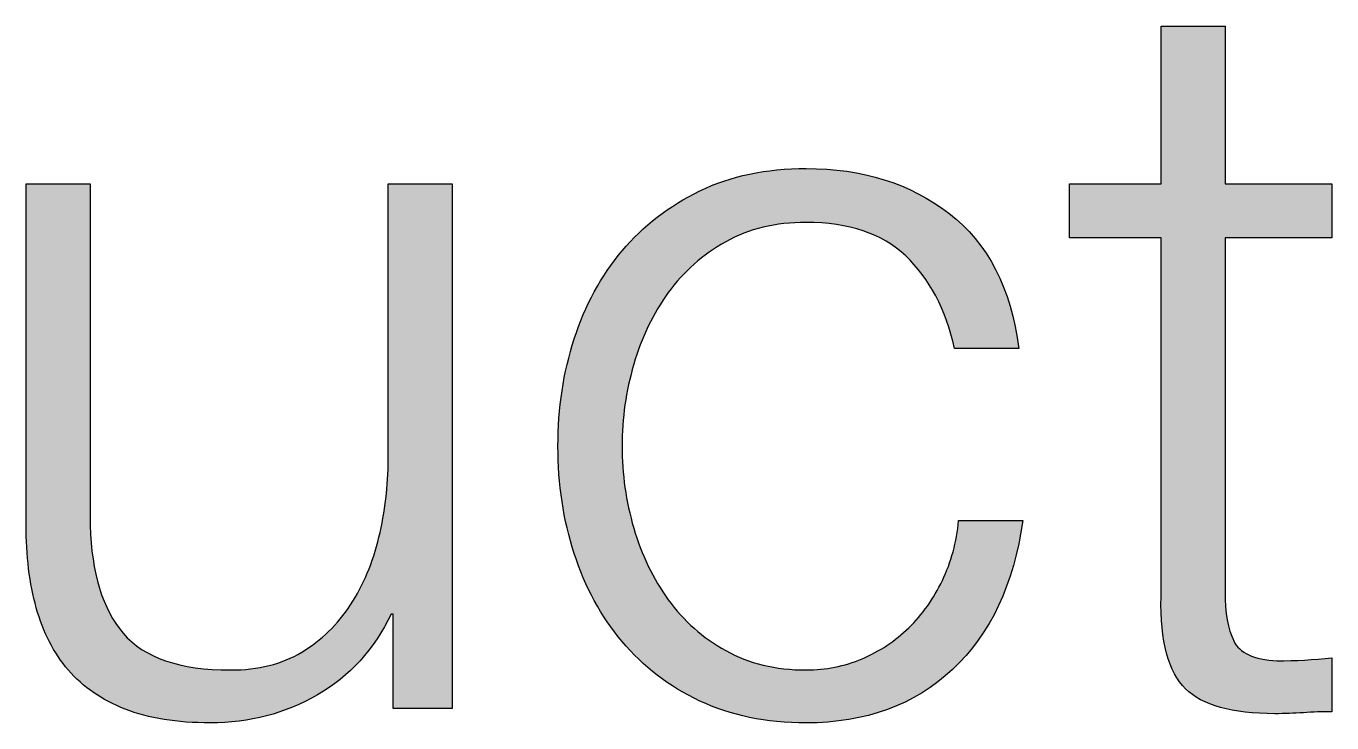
# Paper-space layout 'A4mask' of a CAD drawing. Extents: x 62 to 256, y -11 to 268.
# Drawn here: x 203.94 to 209.14, y 242.53 to 245.3 of the extents above; entities that cross this region are included whole.
import ezdxf
from ezdxf.enums import TextEntityAlignment as Align

# ---------------------------------------------------------------- set-up
doc = ezdxf.new("R2010")
doc.units = 0
doc.layers.get('0').update_dxf_attribs({"linetype": 'CONTINUOUS'})
doc.layers.get('Defpoints').update_dxf_attribs({"linetype": 'CONTINUOUS'})
doc.layers.add('JPP_Mask', color=7, linetype='CONTINUOUS')
doc.styles.add('JPP', font='arial.ttf')

# ---------------------------------------------------------------- blocks, each defined once
blk = doc.blocks.new('A4mask')
at = {"true_color": 0x004a91}
h = blk.add_hatch(color=154, dxfattribs=at)
edge = h.paths.add_edge_path()
edge.add_spline(control_points=[(140.9854, 250.3178), (140.9854, 250.3715), (140.9854, 250.4252), (140.9854, 250.4252), (140.9854, 250.4252), (140.9588, 250.4252), (140.9188, 250.4252)], knot_values=[18.749925, 18.749925, 18.749925, 18.749925, 19.249925, 19.249925, 19.249925, 19.5, 19.5, 19.5, 19.5], degree=3, periodic=0)
edge.add_spline(control_points=[(140.9188, 250.4252), (140.8789, 250.4252), (140.8257, 250.4252), (140.7724, 250.4252)], knot_values=[18.49993, 18.49993, 18.49993, 18.49993, 18.749925, 18.749925, 18.749925, 18.749925], degree=3, periodic=0)
edge.add_spline(control_points=[(140.7724, 250.4252), (140.7458, 250.4252), (140.7192, 250.4252), (140.6942, 250.4252)], knot_values=[18.374932, 18.374932, 18.374932, 18.374932, 18.49993, 18.49993, 18.49993, 18.49993], degree=3, periodic=0)
edge.add_spline(control_points=[(140.6942, 250.4252), (140.6693, 250.4252), (140.646, 250.4252), (140.626, 250.4252)], knot_values=[18.249935, 18.249935, 18.249935, 18.249935, 18.374932, 18.374932, 18.374932, 18.374932], degree=3, periodic=0)
edge.add_spline(control_points=[(140.626, 250.4252), (140.6161, 250.4252), (140.6069, 250.4252), (140.5988, 250.4252)], knot_values=[18.187436, 18.187436, 18.187436, 18.187436, 18.249935, 18.249935, 18.249935, 18.249935], degree=3, periodic=0)
edge.add_spline(control_points=[(140.5988, 250.4252), (140.5907, 250.4252), (140.5836, 250.4252), (140.5778, 250.4252)], knot_values=[18.124938, 18.124938, 18.124938, 18.124938, 18.187436, 18.187436, 18.187436, 18.187436], degree=3, periodic=0)
edge.add_spline(control_points=[(140.5778, 250.4252), (140.5749, 250.4252), (140.5723, 250.4252), (140.57, 250.4252)], knot_values=[18.093688, 18.093688, 18.093688, 18.093688, 18.124938, 18.124938, 18.124938, 18.124938], degree=3, periodic=0)
edge.add_spline(control_points=[(140.57, 250.4252), (140.5678, 250.4252), (140.5659, 250.4252), (140.5643, 250.4252)], knot_values=[18.062439, 18.062439, 18.062439, 18.062439, 18.093688, 18.093688, 18.093688, 18.093688], degree=3, periodic=0)
edge.add_spline(control_points=[(140.5643, 250.4252), (140.5635, 250.4252), (140.5628, 250.4252), (140.5622, 250.4252)], knot_values=[18.046814, 18.046814, 18.046814, 18.046814, 18.062439, 18.062439, 18.062439, 18.062439], degree=3, periodic=0)
edge.add_spline(control_points=[(140.5622, 250.4252), (140.5616, 250.4252), (140.5611, 250.4252), (140.5607, 250.4252)], knot_values=[18.031189, 18.031189, 18.031189, 18.031189, 18.046814, 18.046814, 18.046814, 18.046814], degree=3, periodic=0)
edge.add_spline(control_points=[(140.5607, 250.4252), (140.5605, 250.4252), (140.5604, 250.4252), (140.5602, 250.4252)], knot_values=[18.023377, 18.023377, 18.023377, 18.023377, 18.031189, 18.031189, 18.031189, 18.031189], degree=3, periodic=0)
edge.add_spline(control_points=[(140.5602, 250.4252), (140.5601, 250.4252), (140.5599, 250.4252), (140.5598, 250.4252)], knot_values=[18.015565, 18.015565, 18.015565, 18.015565, 18.023377, 18.023377, 18.023377, 18.023377], degree=3, periodic=0)
edge.add_spline(control_points=[(140.5598, 250.4252), (140.5598, 250.4252), (140.5597, 250.4252), (140.5597, 250.4252)], knot_values=[18.011659, 18.011659, 18.011659, 18.011659, 18.015565, 18.015565, 18.015565, 18.015565], degree=3, periodic=0)
edge.add_spline(control_points=[(140.5597, 250.4252), (140.5597, 250.4252), (140.5596, 250.4252), (140.5596, 250.4252)], knot_values=[18.007752, 18.007752, 18.007752, 18.007752, 18.011659, 18.011659, 18.011659, 18.011659], degree=3, periodic=0)
edge.add_spline(control_points=[(140.5596, 250.4252), (140.5596, 250.4252), (140.5596, 250.4252), (140.5596, 250.4252)], knot_values=[18.005799, 18.005799, 18.005799, 18.005799, 18.007752, 18.007752, 18.007752, 18.007752], degree=3, periodic=0)
edge.add_spline(control_points=[(140.5596, 250.4252), (140.5596, 250.4252), (140.5596, 250.4252), (140.5595, 250.4252)], knot_values=[18.003846, 18.003846, 18.003846, 18.003846, 18.005799, 18.005799, 18.005799, 18.005799], degree=3, periodic=0)
edge.add_spline(control_points=[(140.5595, 250.4252), (140.5595, 250.4252), (140.5595, 250.4252), (140.5595, 250.4252)], knot_values=[18.00287, 18.00287, 18.00287, 18.00287, 18.003846, 18.003846, 18.003846, 18.003846], degree=3, periodic=0)
edge.add_spline(control_points=[(140.5595, 250.4252), (140.5595, 250.4252), (140.5595, 250.4252), (140.5595, 250.4252)], knot_values=[18.001893, 18.001893, 18.001893, 18.001893, 18.00287, 18.00287, 18.00287, 18.00287], degree=3, periodic=0)
edge.add_spline(control_points=[(140.5595, 250.4252), (140.5595, 250.4252), (140.5595, 250.4252), (140.5595, 250.4252)], knot_values=[18.001405, 18.001405, 18.001405, 18.001405, 18.001893, 18.001893, 18.001893, 18.001893], degree=3, periodic=0)
edge.add_spline(control_points=[(140.5595, 250.4252), (140.5595, 250.4252), (140.5595, 250.4252), (140.5595, 250.4252)], knot_values=[18.000917, 18.000917, 18.000917, 18.000917, 18.001405, 18.001405, 18.001405, 18.001405], degree=3, periodic=0)
edge.add_spline(control_points=[(140.5595, 250.4252), (140.5595, 250.4252), (140.5595, 250.4252), (140.5595, 250.4252), (140.5595, 250.4252), (140.5595, 250.4252), (140.5595, 250.4252)], knot_values=[17.99994, 17.99994, 17.99994, 17.99994, 18.000856, 18.000856, 18.000856, 18.000917, 18.000917, 18.000917, 18.000917], degree=3, periodic=0)
edge.add_spline(control_points=[(140.5595, 250.4252), (140.5595, 250.4252), (140.5595, 250.4645), (140.5595, 250.5235)], knot_values=[17.749945, 17.749945, 17.749945, 17.749945, 17.99994, 17.99994, 17.99994, 17.99994], degree=3, periodic=0)
edge.add_spline(control_points=[(140.5595, 250.5235), (140.5595, 250.5824), (140.5595, 250.661), (140.5595, 250.7396)], knot_values=[17.49995, 17.49995, 17.49995, 17.49995, 17.749945, 17.749945, 17.749945, 17.749945], degree=3, periodic=0)
edge.add_spline(control_points=[(140.5595, 250.7396), (140.5595, 250.7789), (140.5595, 250.8182), (140.5595, 250.855)], knot_values=[17.374952, 17.374952, 17.374952, 17.374952, 17.49995, 17.49995, 17.49995, 17.49995], degree=3, periodic=0)
edge.add_spline(control_points=[(140.5595, 250.855), (140.5595, 250.8918), (140.5595, 250.9262), (140.5595, 250.9557)], knot_values=[17.249955, 17.249955, 17.249955, 17.249955, 17.374952, 17.374952, 17.374952, 17.374952], degree=3, periodic=0)
edge.add_spline(control_points=[(140.5595, 250.9557), (140.5595, 250.9704), (140.5595, 250.9839), (140.5595, 250.9959)], knot_values=[17.187456, 17.187456, 17.187456, 17.187456, 17.249955, 17.249955, 17.249955, 17.249955], degree=3, periodic=0)
edge.add_spline(control_points=[(140.5595, 250.9959), (140.5595, 251.0079), (140.5595, 251.0183), (140.5595, 251.0269)], knot_values=[17.124958, 17.124958, 17.124958, 17.124958, 17.187456, 17.187456, 17.187456, 17.187456], degree=3, periodic=0)
edge.add_spline(control_points=[(140.5595, 251.0269), (140.5595, 251.0312), (140.5595, 251.035), (140.5595, 251.0384)], knot_values=[17.093708, 17.093708, 17.093708, 17.093708, 17.124958, 17.124958, 17.124958, 17.124958], degree=3, periodic=0)
edge.add_spline(control_points=[(140.5595, 251.0384), (140.5595, 251.0417), (140.5595, 251.0445), (140.5595, 251.0468)], knot_values=[17.062459, 17.062459, 17.062459, 17.062459, 17.093708, 17.093708, 17.093708, 17.093708], degree=3, periodic=0)
edge.add_spline(control_points=[(140.5595, 251.0539), (140.5595, 251.0539), (140.5595, 251.0539), (140.5595, 251.0539), (140.5595, 251.0539), (140.5595, 251.0539), (140.5595, 251.0539)], knot_values=[16.999959, 16.999959, 16.999959, 16.999959, 17, 17, 17, 17.000692, 17.000692, 17.000692, 17.000692], degree=3, periodic=0)
edge.add_spline(control_points=[(140.5595, 251.0539), (140.5595, 251.0539), (140.5435, 251.0539), (140.5196, 251.0539)], knot_values=[16.749965, 16.749965, 16.749965, 16.749965, 16.999959, 16.999959, 16.999959, 16.999959], degree=3, periodic=0)
edge.add_spline(control_points=[(140.5196, 251.0539), (140.4956, 251.0539), (140.4637, 251.0539), (140.4318, 251.0539)], knot_values=[16.49997, 16.49997, 16.49997, 16.49997, 16.749965, 16.749965, 16.749965, 16.749965], degree=3, periodic=0)
edge.add_spline(control_points=[(140.4318, 251.0539), (140.4158, 251.0539), (140.3998, 251.0539), (140.3849, 251.0539)], knot_values=[16.374972, 16.374972, 16.374972, 16.374972, 16.49997, 16.49997, 16.49997, 16.49997], degree=3, periodic=0)
edge.add_spline(control_points=[(140.3849, 251.0539), (140.3699, 251.0539), (140.3559, 251.0539), (140.3439, 251.0539)], knot_values=[16.249975, 16.249975, 16.249975, 16.249975, 16.374972, 16.374972, 16.374972, 16.374972], degree=3, periodic=0)
edge.add_spline(control_points=[(140.3439, 251.0539), (140.338, 251.0539), (140.3325, 251.0539), (140.3276, 251.0539)], knot_values=[16.187476, 16.187476, 16.187476, 16.187476, 16.249975, 16.249975, 16.249975, 16.249975], degree=3, periodic=0)
edge.add_spline(control_points=[(140.3276, 251.0539), (140.3227, 251.0539), (140.3185, 251.0539), (140.315, 251.0539)], knot_values=[16.124977, 16.124977, 16.124977, 16.124977, 16.187476, 16.187476, 16.187476, 16.187476], degree=3, periodic=0)
edge.add_spline(control_points=[(140.3103, 251.0539), (140.309, 251.0539), (140.3078, 251.0539), (140.3069, 251.0539)], knot_values=[16.062479, 16.062479, 16.062479, 16.062479, 16.093728, 16.093728, 16.093728, 16.093728], degree=3, periodic=0)
edge.add_spline(control_points=[(140.304, 251.0539), (140.304, 251.0539), (140.304, 251.0539), (140.304, 251.0539), (140.304, 251.0539), (140.304, 251.0539), (140.304, 251.0539)], knot_values=[15.99998, 15.99998, 15.99998, 15.99998, 16.001424, 16.001424, 16.001424, 16.001445, 16.001445, 16.001445, 16.001445], degree=3, periodic=0)
edge.add_spline(control_points=[(140.304, 251.0539), (140.304, 251.0539), (140.304, 250.8967), (140.304, 250.7395)], knot_values=[15.49999, 15.49999, 15.49999, 15.49999, 15.99998, 15.99998, 15.99998, 15.99998], degree=3, periodic=0)
edge.add_spline(control_points=[(140.304, 250.7395), (140.304, 250.5824), (140.304, 250.4252), (140.304, 250.4252), (140.304, 250.4252), (140.304, 250.4252), (140.304, 250.4252)], knot_values=[14.999268, 14.999268, 14.999268, 14.999268, 15.499258, 15.499258, 15.499258, 15.49999, 15.49999, 15.49999, 15.49999], degree=3, periodic=0)
edge.add_spline(control_points=[(140.2999, 250.4252), (140.2986, 250.4252), (140.297, 250.4252), (140.295, 250.4252)], knot_values=[14.906252, 14.906252, 14.906252, 14.906252, 14.937501, 14.937501, 14.937501, 14.937501], degree=3, periodic=0)
edge.add_spline(control_points=[(140.295, 250.4252), (140.2931, 250.4252), (140.2908, 250.4252), (140.2884, 250.4252)], knot_values=[14.875002, 14.875002, 14.875002, 14.875002, 14.906252, 14.906252, 14.906252, 14.906252], degree=3, periodic=0)
edge.add_spline(control_points=[(140.2884, 250.4252), (140.2834, 250.4252), (140.2773, 250.4252), (140.2703, 250.4252)], knot_values=[14.812504, 14.812504, 14.812504, 14.812504, 14.875002, 14.875002, 14.875002, 14.875002], degree=3, periodic=0)
edge.add_spline(control_points=[(140.2703, 250.4252), (140.2634, 250.4252), (140.2556, 250.4252), (140.247, 250.4252)], knot_values=[14.750005, 14.750005, 14.750005, 14.750005, 14.812504, 14.812504, 14.812504, 14.812504], degree=3, periodic=0)
edge.add_spline(control_points=[(140.247, 250.4252), (140.2299, 250.4252), (140.2099, 250.4252), (140.1885, 250.4252)], knot_values=[14.625008, 14.625008, 14.625008, 14.625008, 14.750005, 14.750005, 14.750005, 14.750005], degree=3, periodic=0)
edge.add_spline(control_points=[(140.1885, 250.4252), (140.1672, 250.4252), (140.1443, 250.4252), (140.1215, 250.4252)], knot_values=[14.50001, 14.50001, 14.50001, 14.50001, 14.625008, 14.625008, 14.625008, 14.625008], degree=3, periodic=0)
edge.add_spline(control_points=[(140.1215, 250.4252), (140.0759, 250.4252), (140.0303, 250.4252), (139.996, 250.4252)], knot_values=[14.250015, 14.250015, 14.250015, 14.250015, 14.50001, 14.50001, 14.50001, 14.50001], degree=3, periodic=0)
edge.add_spline(control_points=[(139.996, 250.4252), (139.9618, 250.4252), (139.939, 250.4252), (139.939, 250.4252), (139.939, 250.4252), (139.939, 250.4252), (139.939, 250.4252)], knot_values=[13.999043, 13.999043, 13.999043, 13.999043, 14.249058, 14.249058, 14.249058, 14.250015, 14.250015, 14.250015, 14.250015], degree=3, periodic=0)
edge.add_spline(control_points=[(139.939, 250.4228), (139.939, 250.422), (139.939, 250.4211), (139.939, 250.4199)], knot_values=[13.906272, 13.906272, 13.906272, 13.906272, 13.937521, 13.937521, 13.937521, 13.937521], degree=3, periodic=0)
edge.add_spline(control_points=[(139.939, 250.416), (139.939, 250.4131), (139.939, 250.4095), (139.939, 250.4054)], knot_values=[13.812524, 13.812524, 13.812524, 13.812524, 13.875023, 13.875023, 13.875023, 13.875023], degree=3, periodic=0)
edge.add_spline(control_points=[(139.939, 250.4054), (139.939, 250.4013), (139.939, 250.3967), (139.939, 250.3917)], knot_values=[13.750025, 13.750025, 13.750025, 13.750025, 13.812524, 13.812524, 13.812524, 13.812524], degree=3, periodic=0)
edge.add_spline(control_points=[(139.939, 250.3917), (139.939, 250.3816), (139.939, 250.3698), (139.939, 250.3572)], knot_values=[13.625027, 13.625027, 13.625027, 13.625027, 13.750025, 13.750025, 13.750025, 13.750025], degree=3, periodic=0)
edge.add_spline(control_points=[(139.939, 250.3572), (139.939, 250.3447), (139.939, 250.3312), (139.939, 250.3178)], knot_values=[13.50003, 13.50003, 13.50003, 13.50003, 13.625027, 13.625027, 13.625027, 13.625027], degree=3, periodic=0)
edge.add_spline(control_points=[(139.939, 250.3178), (139.939, 250.2909), (139.939, 250.2641), (139.939, 250.2439)], knot_values=[13.250035, 13.250035, 13.250035, 13.250035, 13.50003, 13.50003, 13.50003, 13.50003], degree=3, periodic=0)
edge.add_spline(control_points=[(139.939, 250.2439), (139.939, 250.2238), (139.939, 250.2103), (139.939, 250.2103), (139.939, 250.2103), (139.939, 250.2103), (139.939, 250.2103)], knot_values=[12.999308, 12.999308, 12.999308, 12.999308, 13.249343, 13.249343, 13.249343, 13.250035, 13.250035, 13.250035, 13.250035], degree=3, periodic=0)
edge.add_spline(control_points=[(139.9431, 250.2103), (139.9444, 250.2103), (139.9461, 250.2103), (139.948, 250.2103)], knot_values=[12.906292, 12.906292, 12.906292, 12.906292, 12.937541, 12.937541, 12.937541, 12.937541], degree=3, periodic=0)
edge.add_spline(control_points=[(139.948, 250.2103), (139.95, 250.2103), (139.9522, 250.2103), (139.9547, 250.2103)], knot_values=[12.875042, 12.875042, 12.875042, 12.875042, 12.906292, 12.906292, 12.906292, 12.906292], degree=3, periodic=0)
edge.add_spline(control_points=[(139.9547, 250.2103), (139.9597, 250.2103), (139.9657, 250.2103), (139.9727, 250.2103)], knot_values=[12.812544, 12.812544, 12.812544, 12.812544, 12.875042, 12.875042, 12.875042, 12.875042], degree=3, periodic=0)
edge.add_spline(control_points=[(139.9727, 250.2103), (139.9796, 250.2103), (139.9875, 250.2103), (139.996, 250.2103)], knot_values=[12.750045, 12.750045, 12.750045, 12.750045, 12.812544, 12.812544, 12.812544, 12.812544], degree=3, periodic=0)
edge.add_spline(control_points=[(139.996, 250.2103), (140.0131, 250.2103), (140.0331, 250.2103), (140.0545, 250.2103)], knot_values=[12.625048, 12.625048, 12.625048, 12.625048, 12.750045, 12.750045, 12.750045, 12.750045], degree=3, periodic=0)
edge.add_spline(control_points=[(140.0545, 250.2103), (140.0759, 250.2103), (140.0987, 250.2103), (140.1215, 250.2103)], knot_values=[12.50005, 12.50005, 12.50005, 12.50005, 12.625048, 12.625048, 12.625048, 12.625048], degree=3, periodic=0)
edge.add_spline(control_points=[(140.1215, 250.2103), (140.1671, 250.2103), (140.2128, 250.2103), (140.247, 250.2103)], knot_values=[12.250055, 12.250055, 12.250055, 12.250055, 12.50005, 12.50005, 12.50005, 12.50005], degree=3, periodic=0)
edge.add_spline(control_points=[(140.247, 250.2103), (140.2812, 250.2103), (140.304, 250.2103), (140.304, 250.2103), (140.304, 250.2103), (140.304, 250.2103), (140.304, 250.2103)], knot_values=[11.999694, 11.999694, 11.999694, 11.999694, 12.249749, 12.249749, 12.249749, 12.250055, 12.250055, 12.250055, 12.250055], degree=3, periodic=0)
edge.add_spline(control_points=[(140.304, 250.2062), (140.304, 250.2049), (140.304, 250.2032), (140.304, 250.2012)], knot_values=[11.953186, 11.953186, 11.953186, 11.953186, 11.968811, 11.968811, 11.968811, 11.968811], degree=3, periodic=0)
edge.add_spline(control_points=[(140.304, 250.2012), (140.304, 250.1992), (140.304, 250.1969), (140.304, 250.1943)], knot_values=[11.937561, 11.937561, 11.937561, 11.937561, 11.953186, 11.953186, 11.953186, 11.953186], degree=3, periodic=0)
edge.add_spline(control_points=[(140.304, 250.1943), (140.304, 250.189), (140.304, 250.1826), (140.304, 250.175)], knot_values=[11.906312, 11.906312, 11.906312, 11.906312, 11.937561, 11.937561, 11.937561, 11.937561], degree=3, periodic=0)
edge.add_spline(control_points=[(140.304, 250.175), (140.304, 250.1674), (140.304, 250.1587), (140.304, 250.1489)], knot_values=[11.875063, 11.875063, 11.875063, 11.875063, 11.906312, 11.906312, 11.906312, 11.906312], degree=3, periodic=0)
edge.add_spline(control_points=[(140.304, 250.1489), (140.304, 250.1293), (140.304, 250.1055), (140.304, 250.0783)], knot_values=[11.812564, 11.812564, 11.812564, 11.812564, 11.875063, 11.875063, 11.875063, 11.875063], degree=3, periodic=0)
edge.add_spline(control_points=[(140.304, 250.0783), (140.304, 250.051), (140.304, 250.0203), (140.304, 249.9867)], knot_values=[11.750065, 11.750065, 11.750065, 11.750065, 11.812564, 11.812564, 11.812564, 11.812564], degree=3, periodic=0)
edge.add_spline(control_points=[(140.304, 249.9867), (140.304, 249.9196), (140.304, 249.8413), (140.304, 249.7574)], knot_values=[11.625068, 11.625068, 11.625068, 11.625068, 11.750065, 11.750065, 11.750065, 11.750065], degree=3, periodic=0)
edge.add_spline(control_points=[(140.304, 249.7574), (140.304, 249.6736), (140.304, 249.5841), (140.304, 249.4946)], knot_values=[11.50007, 11.50007, 11.50007, 11.50007, 11.625068, 11.625068, 11.625068, 11.625068], degree=3, periodic=0)
edge.add_spline(control_points=[(140.304, 249.4946), (140.304, 249.3156), (140.304, 249.1366), (140.304, 249.0024)], knot_values=[11.250075, 11.250075, 11.250075, 11.250075, 11.50007, 11.50007, 11.50007, 11.50007], degree=3, periodic=0)
edge.add_spline(control_points=[(140.304, 249.0024), (140.304, 248.8681), (140.304, 248.7786), (140.304, 248.7786), (140.3013, 248.6001), (140.3337, 248.4777), (140.4014, 248.4116)], knot_values=[10, 10, 10, 10, 10.250075, 10.250075, 10.250075, 11.250075, 11.250075, 11.250075, 11.250075], degree=3, periodic=0)
edge.add_spline(control_points=[(140.4014, 248.4116), (140.4689, 248.3453), (140.5879, 248.3121), (140.7583, 248.3121)], knot_values=[9, 9, 9, 9, 10, 10, 10, 10], degree=3, periodic=0)
edge.add_spline(control_points=[(140.7583, 248.3121), (140.7961, 248.3121), (140.8339, 248.3135), (140.8718, 248.3162)], knot_values=[8, 8, 8, 8, 9, 9, 9, 9], degree=3, periodic=0)
edge.add_spline(control_points=[(140.8718, 248.3162), (140.9096, 248.319), (140.9475, 248.3202), (140.9854, 248.3202)], knot_values=[7, 7, 7, 7, 8, 8, 8, 8], degree=3, periodic=0)
edge.add_spline(control_points=[(140.9854, 248.3202), (140.9854, 248.3202), (140.9854, 248.5353), (140.9854, 248.5353), (140.9124, 248.5272), (140.8394, 248.523), (140.7664, 248.523)], knot_values=[5, 5, 5, 5, 6, 6, 6, 7, 7, 7, 7], degree=3, periodic=0)
edge.add_spline(control_points=[(140.7664, 248.523), (140.6744, 248.5284), (140.6169, 248.5548), (140.594, 248.6021)], knot_values=[4, 4, 4, 4, 5, 5, 5, 5], degree=3, periodic=0)
edge.add_spline(control_points=[(140.594, 248.6021), (140.571, 248.6494), (140.5595, 248.715), (140.5595, 248.7988)], knot_values=[3, 3, 3, 3, 4, 4, 4, 4], degree=3, periodic=0)
edge.add_spline(control_points=[(140.5595, 248.7988), (140.5595, 248.7988), (140.5595, 250.2103), (140.5595, 250.2103), (140.5595, 250.2103), (140.666, 250.2103), (140.7725, 250.2103)], knot_values=[1.5, 1.5, 1.5, 1.5, 2.5, 2.5, 2.5, 3, 3, 3, 3], degree=3, periodic=0)
edge.add_spline(control_points=[(140.7725, 250.2103), (140.8789, 250.2103), (140.9854, 250.2103), (140.9854, 250.2103), (140.9854, 250.2103), (140.9854, 250.2641), (140.9854, 250.3178)], knot_values=[0.5, 0.5, 0.5, 0.5, 1, 1, 1, 1.5, 1.5, 1.5, 1.5], degree=3, periodic=0)
h = blk.add_hatch(color=154, dxfattribs=at)
edge = h.paths.add_edge_path()
edge.add_spline(control_points=[(138.2011, 249.0523), (138.17, 249.1591), (138.1545, 249.268), (138.1545, 249.3789), (138.1545, 249.4898), (138.17, 249.5984), (138.2011, 249.7054)], knot_values=[4, 4, 4, 4, 5, 5, 5, 6, 6, 6, 6], degree=3, periodic=0)
edge.add_spline(control_points=[(138.2011, 249.7054), (138.2321, 249.8121), (138.2782, 249.9075), (138.339, 249.9913)], knot_values=[3, 3, 3, 3, 4, 4, 4, 4], degree=3, periodic=0)
edge.add_spline(control_points=[(138.339, 249.9913), (138.3998, 250.075), (138.4762, 250.1428), (138.5682, 250.1941)], knot_values=[2, 2, 2, 2, 3, 3, 3, 3], degree=3, periodic=0)
edge.add_spline(control_points=[(138.5682, 250.1941), (138.66, 250.2453), (138.7669, 250.2712), (138.8886, 250.2712)], knot_values=[1, 1, 1, 1, 2, 2, 2, 2], degree=3, periodic=0)
edge.add_spline(control_points=[(138.8886, 250.2712), (139.0589, 250.2712), (139.1913, 250.2266), (139.286, 250.1374)], knot_values=[0, 0, 0, 0, 1, 1, 1, 1], degree=3, periodic=0)
edge.add_spline(control_points=[(139.286, 250.1374), (139.3806, 250.0482), (139.4455, 249.925), (139.4807, 249.7682)], knot_values=[27, 27, 27, 27, 28, 28, 28, 28], degree=3, periodic=0)
edge.add_spline(control_points=[(139.4807, 249.7682), (139.4807, 249.7682), (139.7363, 249.7682), (139.7363, 249.7682), (139.7064, 250.0088), (139.6138, 250.1887), (139.4584, 250.3077)], knot_values=[25, 25, 25, 25, 26, 26, 26, 27, 27, 27, 27], degree=3, periodic=0)
edge.add_spline(control_points=[(139.4584, 250.3077), (139.3029, 250.4267), (139.113, 250.4861), (138.8886, 250.4861)], knot_values=[24, 24, 24, 24, 25, 25, 25, 25], degree=3, periodic=0)
edge.add_spline(control_points=[(138.8886, 250.4861), (138.729, 250.4861), (138.5877, 250.4563), (138.4647, 250.3969)], knot_values=[23, 23, 23, 23, 24, 24, 24, 24], degree=3, periodic=0)
edge.add_spline(control_points=[(138.4647, 250.3969), (138.3416, 250.3375), (138.2382, 250.2577), (138.1545, 250.1576)], knot_values=[22, 22, 22, 22, 23, 23, 23, 23], degree=3, periodic=0)
edge.add_spline(control_points=[(138.1545, 250.1576), (138.0706, 250.0575), (138.007, 249.9405), (137.9638, 249.8067)], knot_values=[21, 21, 21, 21, 22, 22, 22, 22], degree=3, periodic=0)
edge.add_spline(control_points=[(137.9638, 249.8067), (137.9205, 249.6729), (137.8989, 249.5302), (137.8989, 249.3789)], knot_values=[20, 20, 20, 20, 21, 21, 21, 21], degree=3, periodic=0)
edge.add_spline(control_points=[(137.8989, 249.3789), (137.8989, 249.2273), (137.9205, 249.0849), (137.9638, 248.9511)], knot_values=[19, 19, 19, 19, 20, 20, 20, 20], degree=3, periodic=0)
edge.add_spline(control_points=[(137.9638, 248.9511), (138.007, 248.8172), (138.0706, 248.7002), (138.1545, 248.6001)], knot_values=[18, 18, 18, 18, 19, 19, 19, 19], degree=3, periodic=0)
edge.add_spline(control_points=[(138.1545, 248.6001), (138.2382, 248.5001), (138.3416, 248.421), (138.4647, 248.3628)], knot_values=[17, 17, 17, 17, 18, 18, 18, 18], degree=3, periodic=0)
edge.add_spline(control_points=[(138.4647, 248.3628), (138.5877, 248.3047), (138.729, 248.2756), (138.8886, 248.2756)], knot_values=[16, 16, 16, 16, 17, 17, 17, 17], degree=3, periodic=0)
edge.add_spline(control_points=[(138.8886, 248.2756), (139.1265, 248.2756), (139.3211, 248.3466), (139.4726, 248.4885), (139.624, 248.6304), (139.7173, 248.8286), (139.7525, 249.0829)], knot_values=[14, 14, 14, 14, 15, 15, 15, 16, 16, 16, 16], degree=3, periodic=0)
edge.add_spline(control_points=[(139.7525, 249.0829), (139.7525, 249.0829), (139.4969, 249.0829), (139.4969, 249.0829), (139.4888, 248.9962), (139.4671, 248.9166), (139.432, 248.8434)], knot_values=[12, 12, 12, 12, 13, 13, 13, 14, 14, 14, 14], degree=3, periodic=0)
edge.add_spline(control_points=[(139.432, 248.8434), (139.3969, 248.7704), (139.3522, 248.7076), (139.2982, 248.6548)], knot_values=[11, 11, 11, 11, 12, 12, 12, 12], degree=3, periodic=0)
edge.add_spline(control_points=[(139.2982, 248.6548), (139.2441, 248.6021), (139.1819, 248.561), (139.1116, 248.5311), (139.0413, 248.5013), (138.9669, 248.4865), (138.8886, 248.4865)], knot_values=[9, 9, 9, 9, 10, 10, 10, 11, 11, 11, 11], degree=3, periodic=0)
edge.add_spline(control_points=[(138.8886, 248.4865), (138.7669, 248.4865), (138.66, 248.5122), (138.5682, 248.5637)], knot_values=[8, 8, 8, 8, 9, 9, 9, 9], degree=3, periodic=0)
edge.add_spline(control_points=[(138.5682, 248.5637), (138.4762, 248.6149), (138.3998, 248.6827), (138.339, 248.7665)], knot_values=[7, 7, 7, 7, 8, 8, 8, 8], degree=3, periodic=0)
edge.add_spline(control_points=[(138.339, 248.7665), (138.2782, 248.8503), (138.2321, 248.9456), (138.2011, 249.0523)], knot_values=[6, 6, 6, 6, 7, 7, 7, 7], degree=3, periodic=0)
h = blk.add_hatch(color=154, dxfattribs=at)
edge = h.paths.add_edge_path()
edge.add_spline(control_points=[(136.0333, 249.0624), (136.0333, 249.0624), (136.0333, 250.4252), (136.0333, 250.4252), (136.0333, 250.4252), (135.9694, 250.4252), (135.9055, 250.4252)], knot_values=[9.5, 9.5, 9.5, 9.5, 10.5, 10.5, 10.5, 11, 11, 11, 11], degree=3, periodic=0)
edge.add_spline(control_points=[(135.9055, 250.4252), (135.8416, 250.4252), (135.7777, 250.4252), (135.7777, 250.4252), (135.7777, 250.4252), (135.7777, 250.0856), (135.7777, 249.7459)], knot_values=[8.5, 8.5, 8.5, 8.5, 9, 9, 9, 9.5, 9.5, 9.5, 9.5], degree=3, periodic=0)
edge.add_spline(control_points=[(135.7777, 249.7459), (135.7777, 249.4063), (135.7777, 249.0666), (135.7777, 249.0666), (135.7777, 248.9422), (135.7912, 248.8313), (135.8183, 248.734), (135.8453, 248.6366), (135.8879, 248.5541), (135.946, 248.4865)], knot_values=[6, 6, 6, 6, 6.5, 6.5, 6.5, 7.5, 7.5, 7.5, 8.5, 8.5, 8.5, 8.5], degree=3, periodic=0)
edge.add_spline(control_points=[(135.946, 248.4865), (136.0041, 248.419), (136.0799, 248.367), (136.1732, 248.3305)], knot_values=[5, 5, 5, 5, 6, 6, 6, 6], degree=3, periodic=0)
edge.add_spline(control_points=[(136.1732, 248.3305), (136.2665, 248.2938), (136.3793, 248.2756), (136.5119, 248.2756)], knot_values=[4, 4, 4, 4, 5, 5, 5, 5], degree=3, periodic=0)
edge.add_spline(control_points=[(136.5119, 248.2756), (136.6686, 248.2756), (136.8113, 248.3128), (136.9397, 248.3872)], knot_values=[3, 3, 3, 3, 4, 4, 4, 4], degree=3, periodic=0)
edge.add_spline(control_points=[(136.9397, 248.3872), (137.0681, 248.4616), (137.1662, 248.5691), (137.2338, 248.7096)], knot_values=[2, 2, 2, 2, 3, 3, 3, 3], degree=3, periodic=0)
edge.add_spline(control_points=[(137.2338, 248.7096), (137.2338, 248.7096), (137.2419, 248.7096), (137.2419, 248.7096)], knot_values=[1.00001, 1.00001, 1.00001, 1.00001, 2, 2, 2, 2], degree=3, periodic=0)
edge.add_spline(control_points=[(137.2419, 248.7096), (137.2419, 248.7096), (137.2419, 248.6153), (137.2419, 248.521)], knot_values=[0.5, 0.5, 0.5, 0.5, 1, 1, 1, 1], degree=3, periodic=0)
edge.add_spline(control_points=[(137.2419, 248.521), (137.2419, 248.4268), (137.2419, 248.3325), (137.2419, 248.3325), (137.2419, 248.3325), (137.2566, 248.3325), (137.2787, 248.3325)], knot_values=[20.749965, 20.749965, 20.749965, 20.749965, 21.249965, 21.249965, 21.249965, 21.5, 21.5, 21.5, 21.5], degree=3, periodic=0)
edge.add_spline(control_points=[(137.2787, 248.3325), (137.3007, 248.3325), (137.3301, 248.3325), (137.3595, 248.3325)], knot_values=[20.49997, 20.49997, 20.49997, 20.49997, 20.749965, 20.749965, 20.749965, 20.749965], degree=3, periodic=0)
edge.add_spline(control_points=[(137.3595, 248.3325), (137.3742, 248.3325), (137.3889, 248.3325), (137.4027, 248.3325)], knot_values=[20.374972, 20.374972, 20.374972, 20.374972, 20.49997, 20.49997, 20.49997, 20.49997], degree=3, periodic=0)
edge.add_spline(control_points=[(137.4027, 248.3325), (137.4165, 248.3325), (137.4294, 248.3325), (137.4404, 248.3325)], knot_values=[20.249975, 20.249975, 20.249975, 20.249975, 20.374972, 20.374972, 20.374972, 20.374972], degree=3, periodic=0)
edge.add_spline(control_points=[(137.4404, 248.3325), (137.4459, 248.3325), (137.451, 248.3325), (137.4554, 248.3325)], knot_values=[20.187476, 20.187476, 20.187476, 20.187476, 20.249975, 20.249975, 20.249975, 20.249975], degree=3, periodic=0)
edge.add_spline(control_points=[(137.4554, 248.3325), (137.4599, 248.3325), (137.4638, 248.3325), (137.467, 248.3325)], knot_values=[20.124977, 20.124977, 20.124977, 20.124977, 20.187476, 20.187476, 20.187476, 20.187476], degree=3, periodic=0)
edge.add_spline(control_points=[(137.4713, 248.3325), (137.4726, 248.3325), (137.4736, 248.3325), (137.4745, 248.3325)], knot_values=[20.062479, 20.062479, 20.062479, 20.062479, 20.093728, 20.093728, 20.093728, 20.093728], degree=3, periodic=0)
edge.add_spline(control_points=[(137.4771, 248.3325), (137.4771, 248.3325), (137.4771, 248.3325), (137.4771, 248.3325), (137.4771, 248.3325), (137.4771, 248.3325), (137.4771, 248.3325)], knot_values=[19.99998, 19.99998, 19.99998, 19.99998, 20.001425, 20.001425, 20.001425, 20.001445, 20.001445, 20.001445, 20.001445], degree=3, periodic=0)
edge.add_spline(control_points=[(137.4771, 248.3325), (137.4771, 248.3326), (137.4771, 248.8557), (137.4771, 249.3789)], knot_values=[19.49999, 19.49999, 19.49999, 19.49999, 19.99998, 19.99998, 19.99998, 19.99998], degree=3, periodic=0)
edge.add_spline(control_points=[(137.4771, 249.3789), (137.4771, 249.9021), (137.4771, 250.4252), (137.4771, 250.4252), (137.4771, 250.4252), (137.4771, 250.4252), (137.4771, 250.4252)], knot_values=[18.999023, 18.999023, 18.999023, 18.999023, 19.499013, 19.499013, 19.499013, 19.49999, 19.49999, 19.49999, 19.49999], degree=3, periodic=0)
edge.add_spline(control_points=[(137.4743, 250.4252), (137.4733, 250.4252), (137.4722, 250.4252), (137.4708, 250.4252)], knot_values=[18.906252, 18.906252, 18.906252, 18.906252, 18.937501, 18.937501, 18.937501, 18.937501], degree=3, periodic=0)
edge.add_spline(control_points=[(137.4662, 250.4252), (137.4627, 250.4252), (137.4584, 250.4252), (137.4536, 250.4252)], knot_values=[18.812504, 18.812504, 18.812504, 18.812504, 18.875003, 18.875003, 18.875003, 18.875003], degree=3, periodic=0)
edge.add_spline(control_points=[(137.4536, 250.4252), (137.4487, 250.4252), (137.4432, 250.4252), (137.4372, 250.4252)], knot_values=[18.750005, 18.750005, 18.750005, 18.750005, 18.812504, 18.812504, 18.812504, 18.812504], degree=3, periodic=0)
edge.add_spline(control_points=[(137.4372, 250.4252), (137.4252, 250.4252), (137.4113, 250.4252), (137.3963, 250.4252)], knot_values=[18.625007, 18.625007, 18.625007, 18.625007, 18.750005, 18.750005, 18.750005, 18.750005], degree=3, periodic=0)
edge.add_spline(control_points=[(137.3963, 250.4252), (137.3813, 250.4252), (137.3654, 250.4252), (137.3494, 250.4252)], knot_values=[18.50001, 18.50001, 18.50001, 18.50001, 18.625008, 18.625008, 18.625008, 18.625008], degree=3, periodic=0)
edge.add_spline(control_points=[(137.3494, 250.4252), (137.3175, 250.4252), (137.2855, 250.4252), (137.2616, 250.4252)], knot_values=[18.250015, 18.250015, 18.250015, 18.250015, 18.50001, 18.50001, 18.50001, 18.50001], degree=3, periodic=0)
edge.add_spline(control_points=[(137.2616, 250.4252), (137.2376, 250.4252), (137.2216, 250.4252), (137.2216, 250.4252), (137.2216, 250.4252), (137.2216, 250.4252), (137.2216, 250.4252)], knot_values=[17.999532, 17.999532, 17.999532, 17.999532, 18.249547, 18.249547, 18.249547, 18.250015, 18.250015, 18.250015, 18.250015], degree=3, periodic=0)
edge.add_spline(control_points=[(137.2216, 250.4221), (137.2216, 250.421), (137.2216, 250.4197), (137.2216, 250.4182)], knot_values=[17.953146, 17.953146, 17.953146, 17.953146, 17.968771, 17.968771, 17.968771, 17.968771], degree=3, periodic=0)
edge.add_spline(control_points=[(137.2216, 250.4182), (137.2216, 250.4167), (137.2216, 250.4149), (137.2216, 250.4129)], knot_values=[17.937521, 17.937521, 17.937521, 17.937521, 17.953146, 17.953146, 17.953146, 17.953146], degree=3, periodic=0)
edge.add_spline(control_points=[(137.2216, 250.4129), (137.2216, 250.4089), (137.2216, 250.4039), (137.2216, 250.3981)], knot_values=[17.906272, 17.906272, 17.906272, 17.906272, 17.937521, 17.937521, 17.937521, 17.937521], degree=3, periodic=0)
edge.add_spline(control_points=[(137.2216, 250.3981), (137.2216, 250.3922), (137.2216, 250.3855), (137.2216, 250.378)], knot_values=[17.875022, 17.875022, 17.875022, 17.875022, 17.906272, 17.906272, 17.906272, 17.906272], degree=3, periodic=0)
edge.add_spline(control_points=[(137.2216, 250.378), (137.2216, 250.363), (137.2216, 250.3447), (137.2216, 250.3238)], knot_values=[17.812524, 17.812524, 17.812524, 17.812524, 17.875022, 17.875022, 17.875022, 17.875022], degree=3, periodic=0)
edge.add_spline(control_points=[(137.2216, 250.3238), (137.2216, 250.3029), (137.2216, 250.2793), (137.2216, 250.2535)], knot_values=[17.750025, 17.750025, 17.750025, 17.750025, 17.812524, 17.812524, 17.812524, 17.812524], degree=3, periodic=0)
edge.add_spline(control_points=[(137.2216, 250.2535), (137.2216, 250.202), (137.2216, 250.1419), (137.2216, 250.0775)], knot_values=[17.625028, 17.625028, 17.625028, 17.625028, 17.750025, 17.750025, 17.750025, 17.750025], degree=3, periodic=0)
edge.add_spline(control_points=[(137.2216, 250.0775), (137.2216, 250.0131), (137.2216, 249.9444), (137.2216, 249.8757)], knot_values=[17.50003, 17.50003, 17.50003, 17.50003, 17.625028, 17.625028, 17.625028, 17.625028], degree=3, periodic=0)
edge.add_spline(control_points=[(137.2216, 249.8757), (137.2216, 249.7383), (137.2216, 249.601), (137.2216, 249.4979)], knot_values=[17.250035, 17.250035, 17.250035, 17.250035, 17.50003, 17.50003, 17.50003, 17.50003], degree=3, periodic=0)
edge.add_spline(control_points=[(137.2216, 249.4979), (137.2216, 249.3948), (137.2216, 249.3261), (137.2216, 249.3261), (137.2216, 249.2207), (137.2094, 249.1172), (137.1851, 249.0159), (137.1608, 248.9146), (137.1229, 248.8246), (137.0716, 248.746)], knot_values=[15, 15, 15, 15, 15.250035, 15.250035, 15.250035, 16.250035, 16.250035, 16.250035, 17.250035, 17.250035, 17.250035, 17.250035], degree=3, periodic=0)
edge.add_spline(control_points=[(137.0716, 248.746), (137.0202, 248.6677), (136.9552, 248.6048), (136.8769, 248.5575)], knot_values=[14, 14, 14, 14, 15, 15, 15, 15], degree=3, periodic=0)
edge.add_spline(control_points=[(136.8769, 248.5575), (136.7984, 248.5102), (136.7038, 248.4865), (136.593, 248.4865)], knot_values=[13, 13, 13, 13, 14, 14, 14, 14], degree=3, periodic=0)
edge.add_spline(control_points=[(136.593, 248.4865), (136.3902, 248.4865), (136.2475, 248.5353), (136.1651, 248.6327)], knot_values=[12, 12, 12, 12, 13, 13, 13, 13], degree=3, periodic=0)
edge.add_spline(control_points=[(136.1651, 248.6327), (136.0826, 248.73), (136.0386, 248.8732), (136.0333, 249.0624)], knot_values=[11, 11, 11, 11, 12, 12, 12, 12], degree=3, periodic=0)
at = {"layer": 'Defpoints', "color": 154, "true_color": 0x004a91}
for points in [[(140.304, 250.4252), (140.304, 250.4252), (140.304, 251.0539), (140.304, 251.0539)], [(140.304, 251.0539), (140.304, 251.0539), (140.5595, 251.0539), (140.5595, 251.0539)], [(140.5595, 251.0539), (140.5595, 251.0539), (140.5595, 250.4252), (140.5595, 250.4252)], [(135.7777, 249.0666), (135.7777, 249.0666), (135.7777, 250.4252), (135.7777, 250.4252)], [(135.7777, 250.4252), (135.7777, 250.4252), (136.0333, 250.4252), (136.0333, 250.4252)], [(136.0333, 250.4252), (136.0333, 250.4252), (136.0333, 249.0624), (136.0333, 249.0624)], [(137.2216, 249.3261), (137.2216, 249.3261), (137.2216, 250.4252), (137.2216, 250.4252)], [(137.2216, 250.4252), (137.2216, 250.4252), (137.4771, 250.4252), (137.4771, 250.4252)], [(137.4771, 250.4252), (137.4771, 250.4252), (137.4771, 248.3325), (137.4771, 248.3325)], [(138.1545, 250.1576), (138.2382, 250.2577), (138.3416, 250.3375), (138.4647, 250.3969)], [(139.939, 250.2103), (139.939, 250.2103), (139.939, 250.4252), (139.939, 250.4252)], [(139.939, 250.4252), (139.939, 250.4252), (140.304, 250.4252), (140.304, 250.4252)], [(140.5595, 250.4252), (140.5595, 250.4252), (140.9854, 250.4252), (140.9854, 250.4252)], [(140.9854, 250.4252), (140.9854, 250.4252), (140.9854, 250.2103), (140.9854, 250.2103)], [(139.4584, 250.3077), (139.6138, 250.1887), (139.7064, 250.0088), (139.7363, 249.7682)], [(138.5682, 250.1941), (138.4762, 250.1428), (138.3998, 250.075), (138.339, 249.9913)], [(140.304, 250.2103), (140.304, 250.2103), (139.939, 250.2103), (139.939, 250.2103)], [(140.304, 248.7786), (140.304, 248.7786), (140.304, 250.2103), (140.304, 250.2103)], [(140.9854, 250.2103), (140.9854, 250.2103), (140.5595, 250.2103), (140.5595, 250.2103)], [(140.5595, 250.2103), (140.5595, 250.2103), (140.5595, 248.7988), (140.5595, 248.7988)], [(137.9638, 249.8067), (138.007, 249.9405), (138.0706, 250.0575), (138.1545, 250.1576)], [(139.4807, 249.7682), (139.4455, 249.925), (139.3806, 250.0482), (139.286, 250.1374)], [(138.339, 249.9913), (138.2782, 249.9075), (138.2321, 249.8121), (138.2011, 249.7054)], [(139.7363, 249.7682), (139.7363, 249.7682), (139.4807, 249.7682), (139.4807, 249.7682)], [(136.0333, 249.0624), (136.0386, 248.8732), (136.0826, 248.73), (136.1651, 248.6327)], [(138.2011, 249.0523), (138.2321, 248.9456), (138.2782, 248.8503), (138.339, 248.7665)], [(139.432, 248.8434), (139.4671, 248.9166), (139.4888, 248.9962), (139.4969, 249.0829)], [(139.4969, 249.0829), (139.4969, 249.0829), (139.7525, 249.0829), (139.7525, 249.0829)], [(138.1545, 248.6001), (138.0706, 248.7002), (138.007, 248.8172), (137.9638, 248.9511)], [(139.2982, 248.6548), (139.3522, 248.7076), (139.3969, 248.7704), (139.432, 248.8434)], [(140.4014, 248.4116), (140.3337, 248.4777), (140.3013, 248.6001), (140.304, 248.7786)], [(140.5595, 248.7988), (140.5595, 248.715), (140.571, 248.6494), (140.594, 248.6021)], [(136.8769, 248.5575), (136.9552, 248.6048), (137.0202, 248.6677), (137.0716, 248.746)], [(138.339, 248.7665), (138.3998, 248.6827), (138.4762, 248.6149), (138.5682, 248.5637)], [(137.2338, 248.7096), (137.1662, 248.5691), (137.0681, 248.4616), (136.9397, 248.3872)], [(137.2419, 248.7096), (137.2419, 248.7096), (137.2338, 248.7096), (137.2338, 248.7096)], [(137.2419, 248.3325), (137.2419, 248.3325), (137.2419, 248.7096), (137.2419, 248.7096)], [(138.4647, 248.3628), (138.3416, 248.421), (138.2382, 248.5001), (138.1545, 248.6001)], [(140.594, 248.6021), (140.6169, 248.5548), (140.6744, 248.5284), (140.7664, 248.523)], [(140.7664, 248.523), (140.8394, 248.523), (140.9124, 248.5272), (140.9854, 248.5353)], [(140.9854, 248.5353), (140.9854, 248.5353), (140.9854, 248.3202), (140.9854, 248.3202)], [(136.1732, 248.3305), (136.0799, 248.367), (136.0041, 248.419), (135.946, 248.4865)], [(137.4771, 248.3325), (137.4771, 248.3325), (137.2419, 248.3325), (137.2419, 248.3325)], [(140.9854, 248.3202), (140.9475, 248.3202), (140.9096, 248.319), (140.8718, 248.3162)]]:
    blk.add_open_spline(points, degree=3, dxfattribs=at)
for points, knots in [([(138.4647, 250.3969), (138.5877, 250.4563), (138.729, 250.4861), (138.8886, 250.4861), (139.113, 250.4861), (139.3029, 250.4267), (139.4584, 250.3077)], [23, 23, 23, 23, 24, 24, 24, 25, 25, 25, 25]), ([(139.286, 250.1374), (139.1913, 250.2266), (139.0589, 250.2712), (138.8886, 250.2712), (138.7669, 250.2712), (138.66, 250.2453), (138.5682, 250.1941)], [0, 0, 0, 0, 1, 1, 1, 2, 2, 2, 2]), ([(137.9638, 248.9511), (137.9205, 249.0849), (137.8989, 249.2273), (137.8989, 249.3789), (137.8989, 249.5302), (137.9205, 249.6729), (137.9638, 249.8067)], [19, 19, 19, 19, 20, 20, 20, 21, 21, 21, 21]), ([(138.2011, 249.7054), (138.17, 249.5984), (138.1545, 249.4898), (138.1545, 249.3789), (138.1545, 249.268), (138.17, 249.1591), (138.2011, 249.0523)], [4, 4, 4, 4, 5, 5, 5, 6, 6, 6, 6]), ([(137.0716, 248.746), (137.1229, 248.8246), (137.1608, 248.9146), (137.1851, 249.0159), (137.2094, 249.1172), (137.2216, 249.2207), (137.2216, 249.3261)], [15, 15, 15, 15, 16, 16, 16, 17, 17, 17, 17]), ([(135.946, 248.4865), (135.8879, 248.5541), (135.8453, 248.6366), (135.8183, 248.734), (135.7912, 248.8313), (135.7777, 248.9422), (135.7777, 249.0666)], [6, 6, 6, 6, 7, 7, 7, 8, 8, 8, 8]), ([(139.7525, 249.0829), (139.7173, 248.8286), (139.624, 248.6304), (139.4726, 248.4885), (139.3211, 248.3466), (139.1265, 248.2756), (138.8886, 248.2756), (138.729, 248.2756), (138.5877, 248.3047), (138.4647, 248.3628)], [14, 14, 14, 14, 15, 15, 15, 16, 16, 16, 17, 17, 17, 17]), ([(136.1651, 248.6327), (136.2475, 248.5353), (136.3902, 248.4865), (136.593, 248.4865), (136.7038, 248.4865), (136.7984, 248.5102), (136.8769, 248.5575)], [12, 12, 12, 12, 13, 13, 13, 14, 14, 14, 14]), ([(138.5682, 248.5637), (138.66, 248.5122), (138.7669, 248.4865), (138.8886, 248.4865), (138.9669, 248.4865), (139.0413, 248.5013), (139.1116, 248.5311), (139.1819, 248.561), (139.2441, 248.6021), (139.2982, 248.6548)], [8, 8, 8, 8, 9, 9, 9, 10, 10, 10, 11, 11, 11, 11]), ([(140.8718, 248.3162), (140.8339, 248.3135), (140.7961, 248.3121), (140.7583, 248.3121), (140.5879, 248.3121), (140.4689, 248.3453), (140.4014, 248.4116)], [8, 8, 8, 8, 9, 9, 9, 10, 10, 10, 10]), ([(136.9397, 248.3872), (136.8113, 248.3128), (136.6686, 248.2756), (136.5119, 248.2756), (136.3793, 248.2756), (136.2665, 248.2938), (136.1732, 248.3305)], [3, 3, 3, 3, 4, 4, 4, 5, 5, 5, 5])]:
    blk.add_open_spline(points, degree=3, knots=knots, dxfattribs=at)
at = {"color": 7, "style": 'JPP'}
for tag, p in [('Client', (16.17, 271.1)), ('Project1', (16.17, 262.4196)), ('Project2', (16.17, 256.9196)), ('Title1', (16.17, 246.6494))]:
    blk.add_attdef(tag, text='', height=2.2, dxfattribs=at).set_placement(p, align=Align.MIDDLE_LEFT)
at = {"color": 2, "style": 'JPP'}
for tag, p in [('Date', (94.85, 266)), ('Drawn', (94.85, 256)), ('Checked', (94.85, 245.5)), ('Scale', (94.85, 236))]:
    blk.add_attdef(tag, text='', height=1.3333, dxfattribs=at).set_placement(p, align=Align.MIDDLE_CENTER)
at = {"color": 6, "style": 'JPP'}
for tag, p in [('Ref', (15.9534, 238.8762)), ('DrgNo.', (51.8832, 238.8762)), ('Rev', (75.3007, 238.8762))]:
    blk.add_attdef(tag, text='', height=2.2, dxfattribs=at).set_placement(p, align=Align.MIDDLE_LEFT)

psp = doc.layouts.new('A4mask')

# ---------------------------------------------------------------- block references
at = {"layer": 'JPP_Mask'}
psp.add_blockref('A4mask', (68.1578, -5.7489), dxfattribs=at)

doc.saveas('drawing.dxf')
